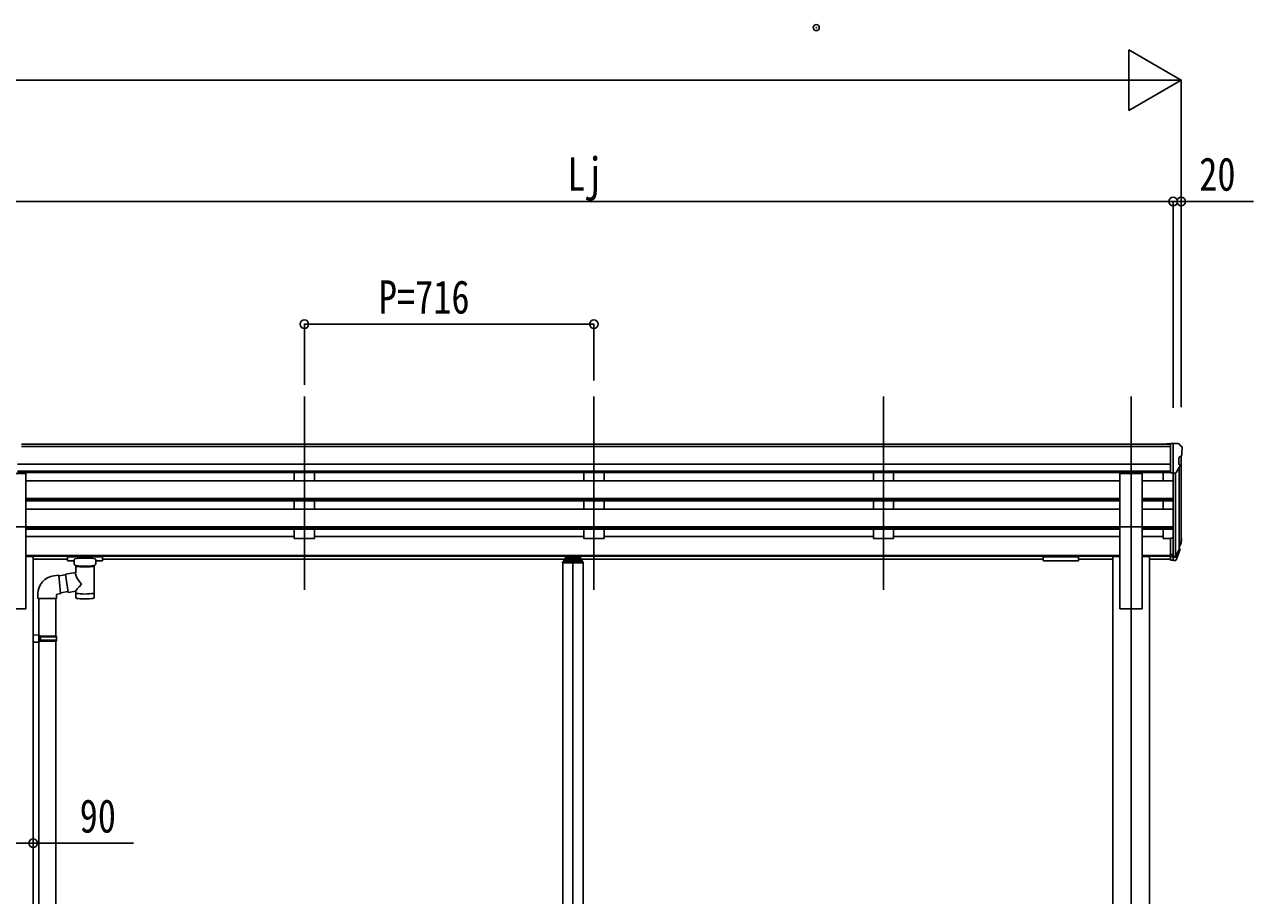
# Model space of a CAD drawing. Units: millimetres, scale not verified. Extents: x -10512 to 10512, y -7425 to 7425.
# Drawn here: x -1711 to 1327, y -2530 to -377 of the extents above; entities that cross this region are included whole.
import ezdxf
from ezdxf.enums import TextEntityAlignment as Align

# ---------------------------------------------------------------- set-up
doc = ezdxf.new("R2010")
doc.units = ezdxf.units.MM
doc.header["$LTSCALE"] = 30
doc.header["$PDMODE"] = 32
doc.header["$PDSIZE"] = 15
for name, color, linetype in [('0-3_YKK_12', 2, 'Continuous'), ('0-4_YKK_13', 4, 'Continuous'), ('0-5_YKK_A1', 4, 'Continuous'), ('0-6_YKK_D', 6, 'Continuous')]:
    doc.layers.add(name, color=color, linetype=linetype)
doc.styles.add('ＭＳ ゴシック', font='')
doc.styles.get('ＭＳ ゴシック').set_extended_font_data('MS Gothic')

msp = doc.modelspace()

# ---------------------------------------------------------------- linework, layer by layer
at = {"layer": '0-3_YKK_12'}
for p, q in [((-1019.63, -1297.04), (-1019.63, -1774.56)), ((-303.63, -1297.04), (-303.63, -1774.56)), ((412.37, -1297.04), (412.37, -1774.56)), ((1024.37, -1297.04), (1024.37, -4471.44)), ((-355.63, -1701.45), (-355.63, -4128.31))]:
    msp.add_line(p, q, dxfattribs=at)
at = {"layer": '0-4_YKK_13'}
for p, q in [((1121.87, -1413.43), (1111.87, -1413.51)), ((1111.87, -1415.03), (1111.87, -1413.51)), ((1121.87, -1485.41), (1121.87, -1413.43)), ((1140.37, -1413.43), (1121.87, -1413.43)), ((1128.37, -1486.41), (1128.37, -1413.43)), ((1140.37, -1413.43), (1142.7, -1413.57)), ((1143.46, -1413.99), (1147.53, -1419.8)), ((1150.37, -1422.8), (1150.37, -1423.43)), ((1142.37, -1447.94), (1142.37, -1464.21)), ((1147.84, -1444.61), (1142.52, -1447.68)), ((-1763.13, -1487.07), (-1708.13, -1487.07)), ((-1708.13, -1618.87), (-1708.13, -1487.07)), ((996.87, -1618.87), (996.87, -1487.07)), ((996.87, -1487.07), (1051.87, -1487.07)), ((1051.87, -1618.87), (1051.87, -1487.07)), ((1121.87, -1485.41), (1128.37, -1485.41)), ((1128.37, -1486.41), (1133.58, -1486.09)), ((1135.99, -1484.6), (1145, -1469)), ((-1763.13, -1618.87), (-1708.13, -1618.87)), ((996.87, -1618.87), (1051.87, -1618.87)), ((1121.87, -1647.15), (1121.87, -1701.18)), ((1121.87, -1647.15), (1128.37, -1647.15)), ((1128.37, -1647.15), (1128.37, -1701.92)), ((1146.67, -1659.96), (1143.4, -1667.02)), ((1147.28, -1661.34), (1143.4, -1669.29)), ((-1605.63, -1691.73), (-1605.63, -1702.49)), ((-1520.63, -1691.06), (-1603.63, -1691.06)), ((-1520.63, -1693.24), (-1603.63, -1693.24)), ((-1589.13, -1709.96), (-1589.13, -1699.68)), ((-1535.13, -1709.96), (-1535.13, -1699.68)), ((-1518.63, -1691.73), (-1518.63, -1702.49)), ((-1518.63, -1691.92), (-1518.63, -1693.46)), ((-378.13, -1700.98), (-378.13, -1705.44)), ((-375.63, -1698.41), (-374.13, -1698.41)), ((-375.63, -1700.92), (-375.63, -1705.44)), ((-375.63, -1700.92), (-374.13, -1700.92)), ((-337.13, -1692.49), (-374.13, -1692.49)), ((-374.13, -1692.49), (-374.13, -1700.92)), ((-374.13, -1694.98), (-337.13, -1694.98)), ((-371.53, -1697.41), (-371.53, -1697.89)), ((-368.08, -1699.3), (-368.08, -1699.63)), ((-366.12, -1698.97), (-366.12, -1699.31)), ((-365.63, -1698.06), (-365.63, -1700.75)), ((-365.14, -1698.97), (-365.14, -1699.31)), ((-363.18, -1699.63), (-363.18, -1699.3)), ((-359.73, -1697.41), (-359.73, -1697.89)), ((-351.53, -1697.41), (-351.53, -1697.89)), ((-348.08, -1699.3), (-348.08, -1699.63)), ((-346.12, -1698.97), (-346.12, -1699.31)), ((-345.63, -1698.06), (-345.63, -1700.75)), ((-345.14, -1698.97), (-345.14, -1699.31)), ((-343.18, -1699.63), (-343.18, -1699.3)), ((-339.73, -1697.41), (-339.73, -1697.89)), ((-337.13, -1692.49), (-337.13, -1700.92)), ((-337.13, -1698.41), (-335.63, -1698.41)), ((-337.13, -1700.92), (-335.63, -1700.92)), ((-335.63, -1700.92), (-335.63, -1705.44)), ((-333.13, -1705.44), (-333.13, -1700.98)), ((807.37, -1691.73), (807.37, -1702.49)), ((807.37, -1691.92), (807.37, -1693.46)), ((809.37, -1691.06), (892.37, -1691.06)), ((809.37, -1693.24), (892.37, -1693.24)), ((894.37, -1691.73), (894.37, -1702.49)), ((1121.87, -1687.28), (1128.37, -1687.28)), ((1121.87, -1692.16), (1128.37, -1692.16)), ((1121.87, -1701.18), (1128.37, -1701.18)), ((1128.37, -1692.18), (1133.5, -1692.18)), ((1128.37, -1693.99), (1133.22, -1693.99)), ((1134.8, -1691.5), (1142.56, -1676.1)), ((1144.01, -1676.45), (1135.81, -1692.63)), ((1144.62, -1677.02), (1135.81, -1700.57)), ((1144.96, -1672.61), (1144.62, -1677.02)), ((-1589.13, -1703.15), (-1603.63, -1703.15)), ((-1585.03, -1732.03), (-1585.03, -1714.45)), ((-1539.23, -1714.46), (-1539.21, -1794.75)), ((-1520.63, -1703.15), (-1535.13, -1703.15)), ((-381.13, -1706.94), (-381.13, -1708.44)), ((-330.13, -1708.44), (-381.13, -1708.44)), ((-331.63, -1705.44), (-379.63, -1705.44)), ((-375.63, -1702.81), (-335.63, -1702.81)), ((-330.13, -1706.94), (-330.13, -1708.44)), ((809.37, -1703.15), (892.37, -1703.15)), ((1128.37, -1701.92), (1133.22, -1701.92)), ((-1638.99, -1739.97), (-1626.48, -1738.41)), ((-1609.96, -1737.82), (-1626.31, -1740.35)), ((-1610.25, -1735.94), (-1585.03, -1732.03)), ((-1610.25, -1735.94), (-1603.23, -1781.2)), ((-1678.39, -1795.98), (-1678.39, -1785.06)), ((-1603.52, -1779.32), (-1622.64, -1782.29)), ((-1585.03, -1778.38), (-1603.23, -1781.2)), ((-1585.05, -1794.75), (-1585.03, -1778.12)), ((-1632.39, -1795.98), (-1678.39, -1795.98)), ((-1676.43, -1795.98), (-1676.43, -1886.81)), ((-1634.43, -1795.98), (-1634.43, -1889.37)), ((-1674.43, -1886.87), (-1690.43, -1886.4)), ((-1690.43, -1886.4), (-1690.43, -1904.34)), ((-1674.43, -1903.87), (-1690.43, -1904.34)), ((-1674.43, -1888.87), (-1676.43, -1888.87)), ((-1633.43, -1889.37), (-1676.43, -1889.37)), ((-1632.43, -1891.37), (-1676.43, -1891.37)), ((-1632.43, -1899.37), (-1676.43, -1899.37)), ((-1633.43, -1901.37), (-1676.43, -1901.37)), ((-1676.43, -2746.06), (-1676.43, -1903.93)), ((-1674.43, -1888.87), (-1674.43, -1886.87)), ((-1674.43, -1903.87), (-1674.43, -1901.87)), ((-1671.95, -1891.37), (-1671.52, -1889.37)), ((-1634.43, -2748.62), (-1634.43, -1901.37)), ((-1632.43, -1891.37), (-1633.43, -1889.37)), ((-1632.43, -1899.37), (-1633.43, -1901.37)), ((-1632.43, -1891.37), (-1632.43, -1899.37))]:
    msp.add_line(p, q, dxfattribs=at)
for points in [[(-1603.63, -1691.06), (-1603.98, -1691.07), (-1604.51, -1691.09), (-1604.96, -1691.14), (-1605.27, -1691.22), (-1605.44, -1691.32), (-1605.56, -1691.46), (-1605.62, -1691.64), (-1605.63, -1691.73)], [(-1518.63, -1691.73), (-1518.67, -1691.53), (-1518.75, -1691.4), (-1518.85, -1691.3), (-1518.95, -1691.24), (-1519.07, -1691.2), (-1519.36, -1691.13), (-1519.85, -1691.09), (-1520.4, -1691.07), (-1520.63, -1691.06)], [(-367.1, -1699.53), (-366.91, -1699.56), (-366.83, -1699.56), (-366.73, -1699.56), (-366.56, -1699.55), (-366.41, -1699.53), (-366.29, -1699.48), (-366.2, -1699.43), (-366.14, -1699.37)], [(-365.12, -1699.37), (-365.07, -1699.43), (-364.98, -1699.48), (-364.85, -1699.53), (-364.71, -1699.55), (-364.54, -1699.56), (-364.43, -1699.56), (-364.35, -1699.56), (-364.16, -1699.53)], [(-347.1, -1699.53), (-346.91, -1699.56), (-346.83, -1699.56), (-346.73, -1699.56), (-346.56, -1699.55), (-346.41, -1699.53), (-346.29, -1699.48), (-346.2, -1699.43), (-346.14, -1699.37)], [(-345.12, -1699.37), (-345.07, -1699.43), (-344.98, -1699.48), (-344.85, -1699.53), (-344.71, -1699.55), (-344.54, -1699.56), (-344.43, -1699.56), (-344.35, -1699.56), (-344.16, -1699.53)], [(807.37, -1691.73), (807.41, -1691.53), (807.49, -1691.4), (807.59, -1691.3), (807.69, -1691.24), (807.81, -1691.2), (808.1, -1691.13), (808.59, -1691.09), (809.14, -1691.07), (809.37, -1691.06)], [(892.37, -1691.06), (892.72, -1691.07), (893.25, -1691.09), (893.7, -1691.14), (894.01, -1691.22), (894.17, -1691.32), (894.29, -1691.46), (894.36, -1691.64), (894.37, -1691.73)], [(-1603.63, -1703.15), (-1603.98, -1703.15), (-1604.51, -1703.12), (-1604.96, -1703.07), (-1605.27, -1702.99), (-1605.44, -1702.9), (-1605.56, -1702.76), (-1605.62, -1702.58), (-1605.63, -1702.49)], [(-1585.03, -1714.45), (-1585.26, -1714.36), (-1586.62, -1713.62), (-1587.73, -1712.77), (-1588.49, -1711.91), (-1588.95, -1711.01), (-1589.12, -1710.12)], [(-1535.17, -1709.9), (-1535.15, -1710.26), (-1535.39, -1711.22), (-1535.91, -1712.1), (-1536.72, -1712.94), (-1537.83, -1713.74), (-1539.23, -1714.46)], [(-1518.63, -1702.49), (-1518.67, -1702.68), (-1518.75, -1702.82), (-1518.85, -1702.91), (-1518.95, -1702.97), (-1519.07, -1703.02), (-1519.36, -1703.08), (-1519.85, -1703.13), (-1520.4, -1703.15), (-1520.63, -1703.15)], [(807.37, -1702.49), (807.41, -1702.68), (807.49, -1702.82), (807.59, -1702.91), (807.69, -1702.97), (807.81, -1703.02), (808.1, -1703.08), (808.59, -1703.13), (809.14, -1703.15), (809.37, -1703.15)], [(892.37, -1703.15), (892.72, -1703.15), (893.25, -1703.12), (893.7, -1703.07), (894.01, -1702.99), (894.17, -1702.9), (894.29, -1702.76), (894.36, -1702.58), (894.37, -1702.49)], [(-1626.48, -1738.41), (-1622.47, -1784.23), (-1632.39, -1785.98), (-1632.39, -1795.98)], [(-1674.43, -1901.87), (-1676.43, -1901.87), (-1676.43, -1888.87)], [(-1671.95, -1891.37), (-1671.95, -1899.37), (-1671.52, -1901.37)]]:
    msp.add_lwpolyline(points, dxfattribs=at)
for centre, radius, start, end in [((1142.64, -1414.57), 1, 35, 86.5), ((1147.37, -1422.8), 3, 0, 87), ((948.37, -1423.43), 202, 355.05096, 0), ((1142.67, -1447.94), 0.3, 120, 180), ((1143.46, -1440.24), 6.18, 315.00103, 354.2965), ((1133.4, -1483.1), 3, 273.5, 330), ((1142.67, -1464.21), 0.3, 180, 265.2833), ((1142.4, -1467.5), 3, 330, 85.2833), ((1117.78, -1650.46), 30.41, 341.80266, 352.8448), ((1119.19, -1652.22), 29.53, 342.01856, 353.49194), ((-379.63, -1706.94), 1.5, 90, 180), ((-331.63, -1706.94), 1.5, 0, 90), ((-1632.48, -1785.41), 45.91, 98.14944, 179.55845)]:
    msp.add_arc(centre, radius, start, end, dxfattribs=at)
for centre, major_axis, ratio, start_param, end_param in [((1060.51, -1645.98), (-87.93, 4.42), 0.541684, 3.060334, 3.2172517), ((1059.72, -1652.65), (89.06, 1.43), 0.57596, 6.1985533, 6.3701348), ((-1603.63, -1693.46), (-2, 0), 0.109601, 4.712389, 6.2831853), ((-1562.13, -1699.68), (-27, 0), 0.122176, 3.1415927, 6.2831853), ((-1520.63, -1693.46), (-2, 0), 0.109601, 3.1415927, 4.712389), ((-375.63, -1700.98), (0, 2.57), 0.97237, 6.2831853, 7.8539816), ((-365.63, -1697.41), (5.9, 0), 0.342073, 0, 3.1415927), ((-365.63, -1692.13), (8.02, 0), 0.939674, 4.4018361, 4.5279947), ((-365.63, -1692.46), (8.02, 0), 0.939674, 4.4018361, 4.5279947), ((-365.63, -1691.45), (8.02, 0), 0.939674, 4.6512338, 4.7735441), ((-365.63, -1692.13), (-8.02, 0), 0.939674, 1.7551906, 1.8813492), ((-365.63, -1692.46), (-8.02, 0), 0.939674, 1.7551906, 1.8813492), ((-345.63, -1697.41), (5.9, 0), 0.342073, 0, 3.1415927), ((-345.63, -1692.13), (8.02, 0), 0.939674, 4.4018361, 4.5279947), ((-345.63, -1692.46), (8.02, 0), 0.939674, 4.4018361, 4.5279947), ((-345.63, -1691.45), (8.02, 0), 0.939674, 4.6512338, 4.7735441), ((-345.63, -1692.13), (-8.02, 0), 0.939674, 1.7551906, 1.8813492), ((-345.63, -1692.46), (-8.02, 0), 0.939674, 1.7551906, 1.8813492), ((-335.63, -1700.98), (0, 2.57), 0.97237, 4.712389, 6.2831853), ((809.37, -1693.46), (2, 0), 0.109601, 1.5707963, 3.1415927), ((892.37, -1693.46), (2, 0), 0.109601, 0, 1.5707963), ((1133.22, -1691.28), (3, 0), 0.90356, 4.712389, 5.7595865), ((1133.22, -1699.21), (-3, 0), 0.90356, 1.5707963, 2.6179939), ((1133.5, -1690.82), (1.5, 0), 0.90356, 4.712389, 5.7595865), ((1058.45, -1652.56), (88.05, 0), 0.90356, 5.9828017, 6.0168888), ((1143.66, -1672.61), (-1.3, 0), 0.90356, 2.9359903, 4.9130961), ((1057.74, -1656.42), (89.07, 0), 0.90356, 6.0316505, 6.077583), ((-1573.13, -1709.96), (-16, 0), 0.361356, 0, 0.0194874), ((-1562.12, -1714.91), (-22.92, 0.42), 0.07247, 0.0008089, 1.5716053), ((-1562.12, -1716.54), (-22.92, 0.42), 0.07247, 0.0008089, 1.5716053), ((-1562.14, -1714.91), (22.91, 0.42), 0.072511, 4.711586, 6.2823824), ((-1562.14, -1716.54), (22.91, 0.42), 0.072511, 4.711586, 6.2823824), ((-1562.13, -1758.57), (22.81, -26.62), 0.234429, 3.1563334, 4.5976381), ((-1564.69, -1755.93), (-20.32, -22.25), 0.045535, 4.9756507, 6.2441899), ((-1562.13, -1782.31), (-22.91, 0), 0.122865, 6.2831853, 9.424778), ((-1562.13, -1794.75), (-22.92, 0), 0.101955, 6.2829723, 9.4248207)]:
    msp.add_ellipse(centre, major_axis=major_axis, ratio=ratio, start_param=start_param, end_param=end_param, dxfattribs=at)
for centre in [(-365.63, -1697.89), (-345.63, -1697.89)]:
    msp.add_ellipse(centre, major_axis=(5.9, 0), ratio=0.342073, dxfattribs=at)
at = {"layer": '0-5_YKK_A1'}
for p, q in [((1121.87, -1415.03), (-1719.13, -1415.03)), ((1121.87, -1420.25), (-1719.13, -1420.25)), ((1128.37, -1454.53), (1128.37, -1647.15)), ((1148.37, -1444), (1148.37, -1646.78)), ((1121.87, -1463.78), (-1729.13, -1463.78)), ((1121.87, -1481.63), (-1729.13, -1481.63)), ((1121.87, -1484.88), (-1729.13, -1484.88)), ((-1044.63, -1484.98), (-1044.63, -1505.46)), ((-994.63, -1484.98), (-994.63, -1505.46)), ((-328.63, -1484.98), (-328.63, -1505.46)), ((-278.63, -1484.98), (-278.63, -1505.46)), ((387.37, -1484.98), (387.37, -1505.46)), ((437.37, -1484.98), (437.37, -1505.46)), ((1103.37, -1484.88), (1103.37, -1505.46)), ((1134.37, -1485.93), (1134.38, -1691.93)), ((1143.4, -1471.77), (1143.4, -1673.49)), ((996.87, -1505.46), (-1708.13, -1505.46)), ((-994.63, -1505.46), (-1044.63, -1505.46)), ((-278.63, -1505.46), (-328.63, -1505.46)), ((437.37, -1505.46), (387.37, -1505.46)), ((1128.37, -1505.46), (1051.87, -1505.46)), ((996.87, -1548.82), (-1708.13, -1548.82)), ((1128.37, -1548.82), (1051.87, -1548.82)), ((996.87, -1550.31), (-1708.13, -1550.31)), ((996.87, -1554.63), (-1708.13, -1554.63)), ((996.87, -1575.56), (-1708.13, -1575.56)), ((-1044.63, -1554.63), (-1044.63, -1575.56)), ((-994.63, -1575.56), (-1044.63, -1575.56)), ((-994.63, -1575.56), (-994.63, -1554.63)), ((-328.63, -1554.63), (-328.63, -1575.56)), ((-278.63, -1575.56), (-328.63, -1575.56)), ((-278.63, -1575.56), (-278.63, -1554.63)), ((387.37, -1554.63), (387.37, -1575.56)), ((437.37, -1575.56), (387.37, -1575.56)), ((437.37, -1575.56), (437.37, -1554.63)), ((1128.37, -1550.31), (1051.87, -1550.31)), ((1128.37, -1554.63), (1051.87, -1554.63)), ((1128.37, -1575.56), (1051.87, -1575.56)), ((1103.37, -1554.63), (1103.37, -1575.56)), ((-1708.13, -1618.87), (-1708.13, -1821.44)), ((996.87, -1618.92), (-1708.13, -1618.92)), ((996.87, -1620.42), (-1708.13, -1620.42)), ((996.87, -1624.74), (-1708.13, -1624.74)), ((-1044.63, -1624.74), (-1044.63, -1647.78)), ((-994.63, -1624.74), (-994.63, -1647.78)), ((-328.63, -1624.74), (-328.63, -1647.78)), ((-278.63, -1624.74), (-278.63, -1647.78)), ((387.37, -1624.74), (387.37, -1647.78)), ((437.37, -1624.74), (437.37, -1647.78)), ((996.87, -1618.87), (996.87, -1821.44)), ((1051.87, -1618.87), (1051.87, -1821.44)), ((1128.37, -1618.92), (1051.87, -1618.87)), ((1128.37, -1620.42), (1051.87, -1620.42)), ((1128.37, -1624.74), (1051.87, -1624.74)), ((1103.37, -1624.74), (1103.37, -1647.78)), ((-1044.63, -1642.84), (-1708.13, -1642.84)), ((-994.63, -1647.78), (-1044.63, -1647.78)), ((-328.63, -1642.84), (-994.63, -1642.84)), ((-278.63, -1647.78), (-328.63, -1647.78)), ((387.37, -1642.84), (-278.63, -1642.84)), ((437.37, -1647.78), (387.37, -1647.78)), ((996.87, -1642.84), (437.37, -1642.84)), ((1103.37, -1642.84), (1051.87, -1642.84)), ((1103.37, -1647.78), (1121.87, -1647.78)), ((996.87, -1689.85), (-1708.13, -1689.85)), ((996.87, -1691.25), (-1708.13, -1691.25)), ((-1690.43, -1692.44), (-1708.13, -1692.44)), ((-1690.43, -1692.44), (-1690.43, -4321.44)), ((-1690.43, -1698.94), (-1605.63, -1698.94)), ((807.37, -1698.94), (-1518.63, -1698.94)), ((979.17, -1698.94), (894.37, -1698.94)), ((979.17, -1692.44), (996.87, -1692.44)), ((979.17, -1692.44), (979.17, -3821.44)), ((1121.87, -1689.85), (1051.87, -1689.85)), ((1121.87, -1691.25), (1051.87, -1691.25)), ((1069.57, -1692.44), (1051.87, -1692.44)), ((1069.57, -1692.44), (1069.57, -2794.44)), ((1121.87, -1698.94), (1069.57, -1698.94)), ((-380.63, -1708.44), (-380.63, -4071.44)), ((-330.63, -1708.44), (-330.63, -4071.44)), ((-1763.13, -1821.44), (-1708.13, -1821.44)), ((996.87, -1821.44), (1051.87, -1821.44))]:
    msp.add_line(p, q, dxfattribs=at)
msp.add_point((245.97, -384.99), dxfattribs=at)
at = {"layer": '0-6_YKK_D'}
for p, q in [((1148.37, -515.03), (1018.47, -440.03)), ((1018.47, -440.03), (1018.47, -590.03)), ((-4469.63, -515.03), (998.37, -515.03)), ((1148.37, -515.03), (888.56, -515.03)), ((1148.37, -515.03), (1018.47, -590.03)), ((1148.37, -1323.6), (1148.37, -514.03)), ((-1735.63, -815.03), (1128.37, -815.03)), ((1128.37, -1324.6), (1128.37, -814.03)), ((1128.37, -1324.6), (1128.37, -814.03)), ((1148.37, -1322.6), (1148.37, -814.03)), ((-1019.63, -1268.15), (-1019.63, -1117.05)), ((-1019.63, -1118.05), (-303.63, -1118.05)), ((-303.63, -1257.02), (-303.63, -1117.05))]:
    msp.add_line(p, q, dxfattribs=at)
for points in [[(1128.37, -815.03), (1148.37, -815.03), (1326.87, -815.03)], [(-1780.83, -2400.99), (-1690.43, -2400.99), (-1441.88, -2400.99)]]:
    msp.add_lwpolyline(points, dxfattribs=at)
for centre in [(1128.37, -815.03), (1128.37, -815.03), (1148.37, -815.03), (-1019.63, -1118.05), (-303.63, -1118.05), (-1690.43, -2400.99)]:
    msp.add_circle(centre, 10.62, dxfattribs=at)

# ---------------------------------------------------------------- texts
at = {"layer": '0-6_YKK_D', "style": 'ＭＳ ゴシック', "width": 0.8}
for s, p in [('Lj', (-369.63, -813.03)), ('20', (1192.87, -813.03)), ('P=716', (-835.63, -1116.75)), ('90', (-1575.18, -2399.69))]:
    msp.add_text(s, height=82.48, dxfattribs=at).set_placement(p, align=Align.BOTTOM_LEFT)

doc.saveas('drawing.dxf')
